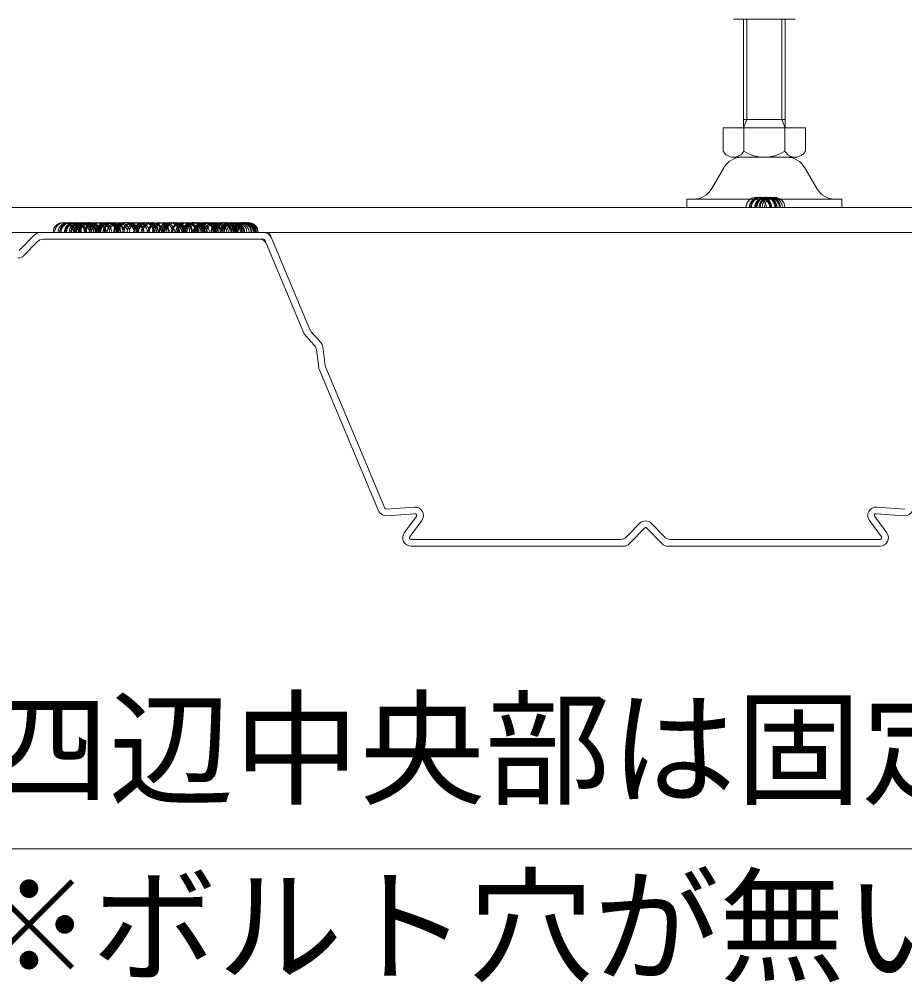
# Model space of a CAD drawing. Units: millimetres, scale not verified. Extents: x -1972 to 2028, y -1403 to 1357.
# Drawn here: x -830.7 to -619, y -272 to -41.6 of the extents above; entities that cross this region are included whole.
import ezdxf
from ezdxf.enums import TextEntityAlignment as Align

# ---------------------------------------------------------------- set-up
doc = ezdxf.new("R2010")
doc.units = ezdxf.units.MM
doc.header["$LTSCALE"] = 10
doc.layers.add('0-0', color=7, linetype='Continuous', lineweight=9)
doc.styles.add('ＭＳ ゴシック', font='')
doc.styles.get('ＭＳ ゴシック').set_extended_font_data('MS Gothic')

msp = doc.modelspace()

# ---------------------------------------------------------------- linework, layer by layer
at = {"layer": '0-0'}
for p, q in [((-659.98, -41.64), (-645.25, -41.64)), ((-657.61, -67.63), (-657.61, -41.64)), ((-656.81, -65.63), (-656.81, -41.64)), ((-648.41, -41.64), (-648.41, -65.63)), ((-647.61, -41.64), (-647.61, -67.63)), ((-648.41, -62.75), (-648.41, -65.63)), ((-647.61, -65.63), (-657.61, -65.63)), ((-648.41, -65.63), (-647.61, -67.63)), ((-662.43, -67.63), (-662.43, -73.21)), ((-662.43, -67.63), (-642.8, -67.63)), ((-657.52, -67.63), (-657.52, -73.21)), ((-647.71, -67.63), (-647.71, -73.21)), ((-642.8, -67.63), (-642.8, -73.21)), ((-659.98, -74.63), (-645.25, -74.63)), ((-646.97, -74.63), (-658.26, -74.63)), ((-647.26, -74.63), (-657.97, -74.63)), ((-647.26, -74.63), (-657.97, -74.63)), ((-648.16, -74.63), (-657.06, -74.63)), ((-648.16, -74.63), (-657.06, -74.63)), ((-649.07, -74.63), (-656.17, -74.63)), ((-665.17, -82.13), (-662.31, -77.15)), ((-642.92, -77.15), (-640.06, -82.13)), ((-671.11, -84.64), (-634.11, -84.64)), ((-671.11, -84.64), (-671.11, -86.64)), ((-634.11, -86.64), (-634.11, -84.64)), ((-680.2, -86.64), (-1263.41, -86.64)), ((-502.38, -86.64), (-683.84, -86.64)), ((-502.38, -92.64), (-1081.96, -92.64)), ((-830.71, -96.97), (-827.13, -93.25)), ((-825.69, -92.64), (-771, -92.64)), ((-825.01, -94.24), (-772.06, -94.24)), ((-762.65, -116.67), (-772.06, -94.24)), ((-761.28, -115.81), (-771, -92.64)), ((-826.45, -94.85), (-829.56, -98.08)), ((-760.18, -119.6), (-762.29, -117.23)), ((-758.65, -118.9), (-760.92, -116.36)), ((-759.14, -124.84), (-759.68, -120.68)), ((-757.58, -124.42), (-758.16, -119.98)), ((-744.82, -159.15), (-759, -125.35)), ((-743.35, -158.53), (-757.45, -124.93)), ((-736.26, -158.29), (-742.95, -158.77)), ((-625.74, -158.29), (-619.05, -158.77)), ((-736.14, -159.89), (-742.84, -160.37)), ((-738.67, -164.46), (-735.79, -160.52)), ((-623.33, -164.46), (-626.21, -160.52)), ((-625.86, -159.89), (-619.16, -160.37)), ((-737.38, -165.4), (-734.5, -161.47)), ((-685.55, -165.43), (-682.44, -162.2)), ((-685.55, -165.43), (-682.44, -162.2)), ((-681.29, -163.31), (-684.87, -167.03)), ((-681.29, -163.31), (-684.87, -167.03)), ((-680.71, -163.31), (-677.13, -167.03)), ((-680.71, -163.31), (-677.13, -167.03)), ((-676.45, -165.43), (-679.56, -162.2)), ((-676.45, -165.43), (-679.56, -162.2)), ((-624.62, -165.4), (-627.5, -161.47)), ((-686.99, -166.04), (-737.06, -166.04)), ((-686.31, -167.64), (-737.06, -167.64)), ((-675.69, -167.64), (-624.94, -167.64)), ((-675.01, -166.04), (-624.94, -166.04))]:
    msp.add_line(p, q, dxfattribs=at)
for points in [[(-926.29, -51.7), (-847.98, -239.98), (-238.85, -239.98)], [(-657.61, -67.63), (-656.81, -65.63), (-656.81, -62.75)]]:
    msp.add_lwpolyline(points, dxfattribs=at)
for centre, radius, start, end in [((-659.98, -71.8), 2.83, 209.9999, 329.9998), ((-652.61, -65.42), 9.21, 237.7959, 302.2043), ((-645.25, -71.8), 2.83, 209.9999, 329.9998), ((-657.97, -79.64), 5, 90, 150.1011), ((-647.26, -79.64), 5, 29.8989, 90), ((-669.51, -79.64), 5, 270, 330.1011), ((-635.72, -79.64), 5, 209.8989, 270), ((-654.55, -86.64), 2.42, 0.2295, 179.7705), ((-653.75, -86.64), 2.42, 0.2295, 179.7705), ((-653.49, -86.64), 2.42, 0.2295, 179.7705), ((-653.27, -86.64), 2.42, 0.2295, 179.7705), ((-652.48, -86.64), 2.42, 0.2295, 179.7705), ((-652.25, -86.64), 2.42, 0.2295, 179.7705), ((-652.21, -86.64), 2.42, 0.2295, 179.7705), ((-651.98, -86.64), 2.42, 0.2295, 179.7705), ((-651.45, -86.64), 2.42, 0.2295, 179.7705), ((-651.19, -86.64), 2.42, 0.2295, 179.7705), ((-650.71, -86.64), 2.42, 0.2295, 179.7705), ((-650.13, -86.64), 2.42, 0.2295, 179.7705), ((-820.19, -92.65), 2.42, 0.2295, 179.7705), ((-819.84, -92.65), 2.42, 0.2295, 179.7705), ((-819.01, -92.65), 2.42, 0.2295, 179.7705), ((-818.66, -92.65), 2.42, 0.2295, 179.7705), ((-818.57, -92.65), 2.42, 0.2295, 179.7705), ((-818.29, -92.65), 2.42, 0.2295, 179.7705), ((-817.54, -92.65), 2.42, 0.2295, 179.7705), ((-817.38, -92.65), 2.42, 0.2295, 179.7705), ((-817.11, -92.65), 2.42, 0.2295, 179.7705), ((-817.01, -92.65), 2.42, 0.2295, 179.7705), ((-816.36, -92.65), 2.42, 0.2295, 179.7705), ((-815.99, -92.65), 2.42, 0.2295, 179.7705), ((-815.93, -92.65), 2.42, 0.2295, 179.7705), ((-815.83, -92.65), 2.42, 0.2295, 179.7705), ((-815.83, -92.65), 2.42, 0.2295, 179.7705), ((-815.36, -92.65), 2.42, 0.2295, 179.7705), ((-815.25, -92.65), 2.42, 0.2295, 179.7705), ((-814.94, -92.65), 2.42, 0.2295, 179.7705), ((-814.84, -92.65), 2.42, 0.2295, 179.7705), ((-814.8, -92.65), 2.42, 0.2295, 179.7705), ((-814.74, -92.65), 2.42, 0.2295, 179.7705), ((-814.64, -92.65), 2.42, 0.2295, 179.7705), ((-814.21, -92.65), 2.42, 0.2295, 179.7705), ((-814.17, -92.65), 2.42, 0.2295, 179.7705), ((-814.07, -92.65), 2.42, 0.2295, 179.7705), ((-813.86, -92.65), 2.42, 0.2295, 179.7705), ((-813.75, -92.65), 2.42, 0.2295, 179.7705), ((-813.65, -92.65), 2.42, 0.2295, 179.7705), ((-812.58, -92.65), 2.42, 0.2295, 179.7705), ((-812.3, -92.65), 2.42, 0.2295, 179.7705), ((-811.55, -92.65), 2.42, 0.2295, 179.7705), ((-811.03, -92.65), 2.42, 0.2295, 179.7705), ((-810, -92.65), 2.42, 0.2295, 179.7705), ((-809.94, -92.65), 2.42, 0.2295, 179.7705), ((-809.93, -92.65), 2.42, 0.2295, 179.7705), ((-809.84, -92.65), 2.42, 0.2295, 179.7705), ((-809.58, -92.65), 2.42, 0.2295, 179.7705), ((-809.37, -92.65), 2.42, 0.2295, 179.7705), ((-809.27, -92.65), 2.42, 0.2295, 179.7705), ((-808.95, -92.65), 2.42, 0.2295, 179.7705), ((-808.85, -92.65), 2.42, 0.2295, 179.7705), ((-808.3, -92.65), 2.42, 0.2295, 179.7705), ((-808.03, -92.65), 2.42, 0.2295, 179.7705), ((-807.28, -92.65), 2.42, 0.2295, 179.7705), ((-806.75, -92.65), 2.42, 0.2295, 179.7705), ((-805.73, -92.65), 2.42, 0.2295, 179.7705), ((-805.67, -92.65), 2.42, 0.2295, 179.7705), ((-805.57, -92.65), 2.42, 0.2295, 179.7705), ((-805.19, -92.65), 2.42, 0.2295, 179.7705), ((-805.09, -92.65), 2.42, 0.2295, 179.7705), ((-804.99, -92.65), 2.42, 0.2295, 179.7705), ((-804.84, -92.65), 2.42, 0.2295, 179.7705), ((-804.68, -92.65), 2.42, 0.2295, 179.7705), ((-804.58, -92.65), 2.42, 0.2295, 179.7705), ((-803.57, -92.65), 2.42, 0.2295, 179.7705), ((-803.29, -92.65), 2.42, 0.2295, 179.7705), ((-802.54, -92.65), 2.42, 0.2295, 179.7705), ((-802.02, -92.65), 2.42, 0.2295, 179.7705), ((-800.99, -92.65), 2.42, 0.2295, 179.7705), ((-800.93, -92.65), 2.42, 0.2295, 179.7705), ((-800.83, -92.65), 2.42, 0.2295, 179.7705), ((-800.36, -92.65), 2.42, 0.2295, 179.7705), ((-800.26, -92.65), 2.42, 0.2295, 179.7705), ((-799.94, -92.65), 2.42, 0.2295, 179.7705), ((-799.84, -92.65), 2.42, 0.2295, 179.7705), ((-799.14, -92.65), 2.42, 0.2295, 179.7705), ((-798.79, -92.65), 2.42, 0.2295, 179.7705), ((-797.52, -92.65), 2.42, 0.2295, 179.7705), ((-797.24, -92.65), 2.42, 0.2295, 179.7705), ((-796.49, -92.65), 2.42, 0.2295, 179.7705), ((-795.97, -92.65), 2.42, 0.2295, 179.7705), ((-794.94, -92.65), 2.42, 0.2295, 179.7705), ((-794.88, -92.65), 2.42, 0.2295, 179.7705), ((-794.78, -92.65), 2.42, 0.2295, 179.7705), ((-794.31, -92.65), 2.42, 0.2295, 179.7705), ((-794.21, -92.65), 2.42, 0.2295, 179.7705), ((-793.89, -92.65), 2.42, 0.2295, 179.7705), ((-793.79, -92.65), 2.42, 0.2295, 179.7705), ((-793.55, -92.65), 2.42, 0.2295, 179.7705), ((-793.2, -92.65), 2.42, 0.2295, 179.7705), ((-791.93, -92.65), 2.42, 0.2295, 179.7705), ((-791.65, -92.65), 2.42, 0.2295, 179.7705), ((-790.9, -92.65), 2.42, 0.2295, 179.7705), ((-790.86, -92.65), 2.42, 0.2295, 179.7705), ((-790.51, -92.65), 2.42, 0.2295, 179.7705), ((-790.38, -92.65), 2.42, 0.2295, 179.7705), ((-789.35, -92.65), 2.42, 0.2295, 179.7705), ((-789.29, -92.65), 2.42, 0.2295, 179.7705), ((-789.23, -92.65), 2.42, 0.2295, 179.7705), ((-789.19, -92.65), 2.42, 0.2295, 179.7705), ((-788.95, -92.65), 2.42, 0.2295, 179.7705), ((-788.72, -92.65), 2.42, 0.2295, 179.7705), ((-788.62, -92.65), 2.42, 0.2295, 179.7705), ((-788.3, -92.65), 2.42, 0.2295, 179.7705), ((-788.2, -92.65), 2.42, 0.2295, 179.7705), ((-788.2, -92.65), 2.42, 0.2295, 179.7705), ((-787.68, -92.65), 2.42, 0.2295, 179.7705), ((-786.71, -92.65), 2.42, 0.2295, 179.7705), ((-786.65, -92.65), 2.42, 0.2295, 179.7705), ((-786.59, -92.65), 2.42, 0.2295, 179.7705), ((-786.49, -92.65), 2.42, 0.2295, 179.7705), ((-786.36, -92.65), 2.42, 0.2295, 179.7705), ((-786.02, -92.65), 2.42, 0.2295, 179.7705), ((-785.92, -92.65), 2.42, 0.2295, 179.7705), ((-785.6, -92.65), 2.42, 0.2295, 179.7705), ((-785.5, -92.65), 2.42, 0.2295, 179.7705), ((-785.09, -92.65), 2.42, 0.2295, 179.7705), ((-784.81, -92.65), 2.42, 0.2295, 179.7705), ((-784.06, -92.65), 2.42, 0.2295, 179.7705), ((-783.54, -92.65), 2.42, 0.2295, 179.7705), ((-782.51, -92.65), 2.42, 0.2295, 179.7705), ((-782.45, -92.65), 2.42, 0.2295, 179.7705), ((-782.35, -92.65), 2.42, 0.2295, 179.7705), ((-781.91, -92.65), 2.42, 0.2295, 179.7705), ((-781.88, -92.65), 2.42, 0.2295, 179.7705), ((-781.78, -92.65), 2.42, 0.2295, 179.7705), ((-781.56, -92.65), 2.42, 0.2295, 179.7705), ((-781.46, -92.65), 2.42, 0.2295, 179.7705), ((-781.38, -92.65), 2.42, 0.2295, 179.7705), ((-781.36, -92.65), 2.42, 0.2295, 179.7705), ((-781.03, -92.65), 2.42, 0.2295, 179.7705), ((-780.28, -92.65), 2.42, 0.2295, 179.7705), ((-780.01, -92.65), 2.42, 0.2295, 179.7705), ((-779.76, -92.65), 2.42, 0.2295, 179.7705), ((-779.48, -92.65), 2.42, 0.2295, 179.7705), ((-779.26, -92.65), 2.42, 0.2295, 179.7705), ((-778.73, -92.65), 2.42, 0.2295, 179.7705), ((-778.73, -92.65), 2.42, 0.2295, 179.7705), ((-778.21, -92.65), 2.42, 0.2295, 179.7705), ((-777.71, -92.65), 2.42, 0.2295, 179.7705), ((-777.65, -92.65), 2.42, 0.2295, 179.7705), ((-777.55, -92.65), 2.42, 0.2295, 179.7705), ((-777.18, -92.65), 2.42, 0.2295, 179.7705), ((-777.12, -92.65), 2.42, 0.2295, 179.7705), ((-777.07, -92.65), 2.42, 0.2295, 179.7705), ((-777.02, -92.65), 2.42, 0.2295, 179.7705), ((-776.97, -92.65), 2.42, 0.2295, 179.7705), ((-776.66, -92.65), 2.42, 0.2295, 179.7705), ((-776.56, -92.65), 2.42, 0.2295, 179.7705), ((-776.55, -92.65), 2.42, 0.2295, 179.7705), ((-776.45, -92.65), 2.42, 0.2295, 179.7705), ((-776.13, -92.65), 2.42, 0.2295, 179.7705), ((-776.03, -92.65), 2.42, 0.2295, 179.7705), ((-825.69, -94.64), 2, 90, 136.0609), ((-825.69, -94.64), 2, 90, 136.0609), ((-825.01, -96.24), 2, 90, 136.0609), ((-825.01, -96.24), 2, 90, 136.0609), ((-773.39, -96.24), 2, 22.7674, 90), ((-772.33, -94.64), 2, 22.7674, 90), ((-831, -96.69), 2, 270, 316.0609), ((-760.8, -115.9), 2, 202.7674, 221.8202), ((-759.43, -115.03), 2, 202.7674, 221.8202), ((-761.67, -120.93), 2, 7.386, 41.8202), ((-760.14, -120.24), 2, 7.386, 41.8202), ((-757.16, -124.58), 2, 187.386, 202.7674), ((-755.6, -124.16), 2, 187.386, 202.7674), ((-742.98, -158.37), 0.4, 202.7674, 274.0856), ((-736.11, -160.29), 2, 323.7865, 94.0856), ((-625.89, -160.29), 2, 85.9144, 216.2135), ((-742.98, -158.37), 2, 202.7674, 274.0856), ((-736.11, -160.29), 0.4, 323.7865, 94.0856), ((-625.89, -160.29), 0.4, 85.9144, 216.2135), ((-619.02, -158.37), 2, 265.9144, 337.2326), ((-681, -163.58), 2, 90, 136.0609), ((-681, -163.58), 2, 90, 136.0609), ((-681, -163.58), 0.4, 90, 136.0609), ((-681, -163.58), 0.4, 90, 136.0609), ((-681, -163.58), 2, 43.9391, 90), ((-681, -163.58), 2, 43.9391, 90), ((-681, -163.58), 0.4, 43.9391, 90), ((-681, -163.58), 0.4, 43.9391, 90), ((-737.06, -165.64), 2, 143.7865, 270), ((-737.06, -165.64), 0.4, 143.7865, 270), ((-686.99, -164.04), 2, 270, 316.0609), ((-686.99, -164.04), 2, 270, 316.0609), ((-686.99, -164.04), 2, 270, 316.0609), ((-686.99, -164.04), 2, 270, 316.0609), ((-675.01, -164.04), 2, 223.9391, 270), ((-675.01, -164.04), 2, 223.9391, 270), ((-675.01, -164.04), 2, 223.9391, 270), ((-675.01, -164.04), 2, 223.9391, 270), ((-624.94, -165.64), 2, 270, 36.2135), ((-624.94, -165.64), 0.4, 270, 36.2135), ((-686.31, -165.64), 2, 270, 316.0609), ((-686.31, -165.64), 2, 270, 316.0609), ((-686.31, -165.64), 2, 270, 316.0609), ((-686.31, -165.64), 2, 270, 316.0609), ((-675.69, -165.64), 2, 223.9391, 270), ((-675.69, -165.64), 2, 223.9391, 270), ((-675.69, -165.64), 2, 223.9391, 270), ((-675.69, -165.64), 2, 223.9391, 270)]:
    msp.add_arc(centre, radius, start, end, dxfattribs=at)

# ---------------------------------------------------------------- texts
at = {"layer": '0-0', "style": 'ＭＳ ゴシック'}
for s, p in [('四辺中央部は固定用ボルト', (-839.38, -233.67)), ('※ボルト穴が無い場合は固定用ボルトは不要', (-843.39, -276.08))]:
    msp.add_text(s, height=21.99, dxfattribs=at).set_placement(p, align=Align.BOTTOM_LEFT)

doc.saveas('drawing.dxf')
